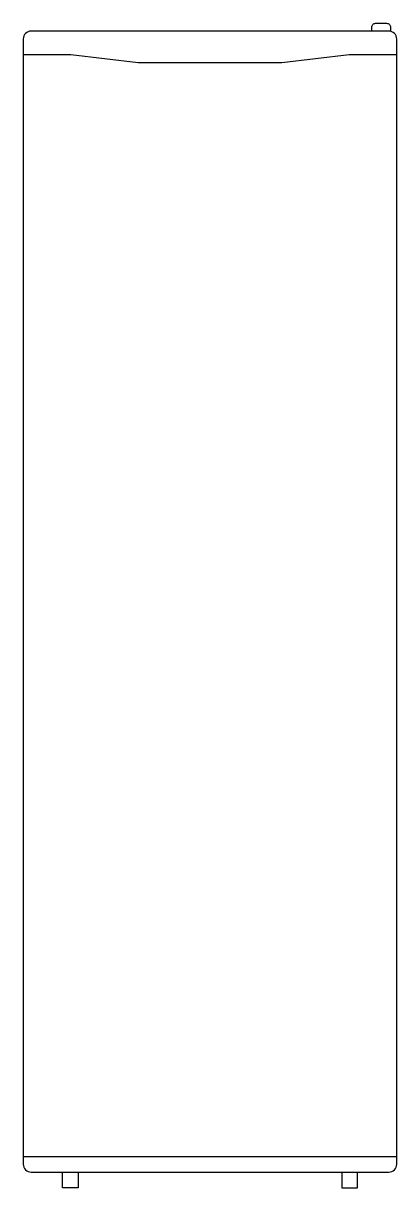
# Model space of a CAD drawing. Header units: millimetres. Extents: x -2990.69 to -2990.21, y 2896.34 to 2897.82.
import ezdxf

# ---------------------------------------------------------------- set-up
doc = ezdxf.new("R2010")
doc.units = ezdxf.units.MM
doc.header["$LTSCALE"] = 10
doc.layers.add('cozinha_geladeiras', color=2, linetype='Continuous')

msp = doc.modelspace()

# ---------------------------------------------------------------- linework, layer by layer
at = {"layer": 'cozinha_geladeiras'}
msp.add_line((-2990.6908, 2896.3767), (-2990.2138, 2896.3767), dxfattribs=at)
msp.add_lwpolyline([(-2990.2458, 2897.8117), (-2990.2458, 2897.8167, -0.414214), (-2990.2408, 2897.8217), (-2990.2268, 2897.8217, -0.414214), (-2990.2218, 2897.8167), (-2990.2218, 2897.8115)], format="xyb", dxfattribs=at)
msp.add_lwpolyline([(-2990.2238, 2897.8117), (-2990.6808, 2897.8117, 0.414214), (-2990.6908, 2897.8017), (-2990.6908, 2896.3667, 0.414214), (-2990.6808, 2896.3567), (-2990.2238, 2896.3567, 0.414214), (-2990.2138, 2896.3667), (-2990.2138, 2897.8017, 0.414214)], format="xyb", close=True, dxfattribs=at)
for points in [[(-2990.6908, 2897.7817), (-2990.63, 2897.7817), (-2990.5442, 2897.7717), (-2990.3604, 2897.7717), (-2990.2747, 2897.7817), (-2990.2138, 2897.7817)], [(-2990.6208, 2896.3567), (-2990.6208, 2896.3367), (-2990.6408, 2896.3367), (-2990.6408, 2896.3567)], [(-2990.2838, 2896.3567), (-2990.2838, 2896.3367), (-2990.2638, 2896.3367), (-2990.2638, 2896.3567)]]:
    msp.add_lwpolyline(points, dxfattribs=at)

doc.saveas('drawing.dxf')
